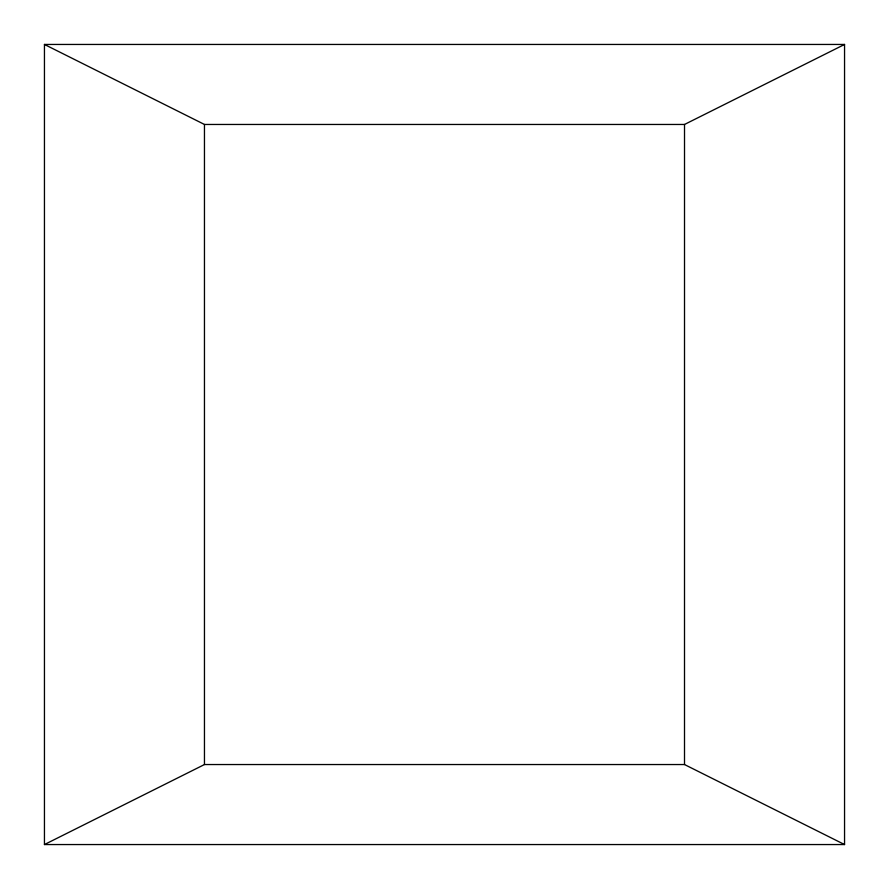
<?xml version="1.0" encoding="UTF-8"?>
<svg xmlns="http://www.w3.org/2000/svg" width="889" height="889" viewBox="0 0 889 889"><rect width="100%" height="100%" fill="white"/><g stroke="black" fill="none" stroke-linecap="round" stroke-linejoin="round"><path stroke-width="1.33" d="M44.45 844.55L44.45 44.45L844.55 44.45L844.55 844.55L44.45 844.55L204.459 764.54L684.508 764.54L844.55 844.55M204.459 764.54L204.459 124.46L44.45 44.45M684.508 764.54L684.519 124.46L844.55 44.45M204.459 124.46L684.519 124.46"/></g></svg>
